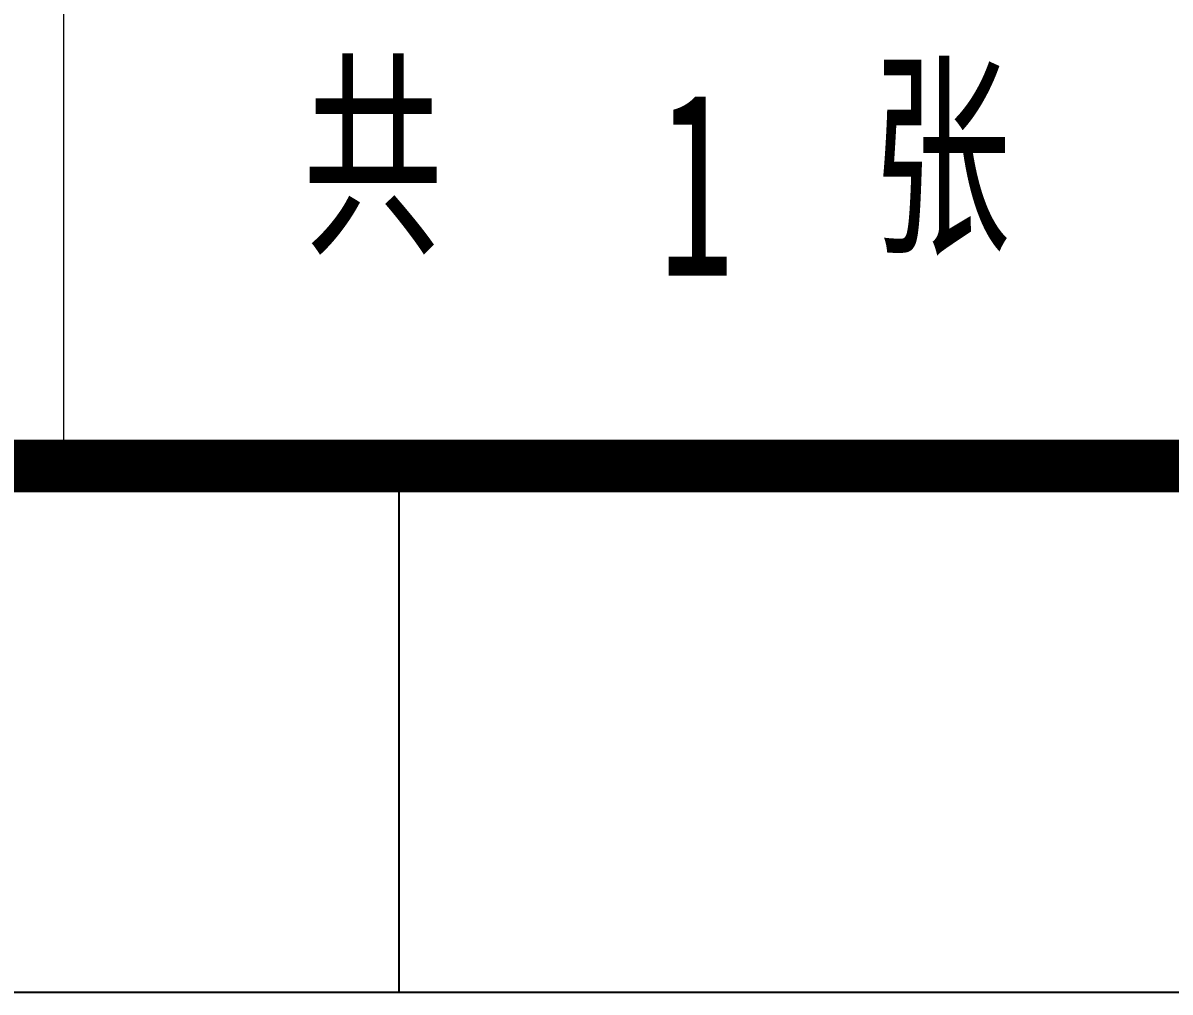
# Model space of a CAD drawing. Header units: millimetres. Extents: x 166235 to 642180, y -176646 to -48310.
# Drawn here: x 269557 to 271739, y -132410 to -130567 of the extents above; entities that cross this region are included whole.
import ezdxf
from ezdxf.enums import TextEntityAlignment as Align

# ---------------------------------------------------------------- set-up
doc = ezdxf.new("R2010")
doc.units = ezdxf.units.MM
doc.header["$LTSCALE"] = 1000
doc.linetypes.add('CENTER', pattern=[50.8, 31.75, -6.35, 6.35, -6.35])
doc.linetypes.add('CONTINOUS', pattern=[0])
doc.layers.add('C', color=1, linetype='CENTER', lineweight=25)
doc.layers.add('R', color=1, linetype='Continuous')
doc.styles.add('HZ', font='txt.shx', dxfattribs={"width": 0.8, "bigfont": 'hhztxt.shx'})
doc.styles.add('图签', font='', dxfattribs={"width": 0.8, "height": 3})
doc.styles.get('图签').set_extended_font_data('SimSun')

# ---------------------------------------------------------------- blocks, each defined once
blk = doc.blocks.new('A0横向')
at = {"layer": 'C', "color": 0, "linetype": 'CONTINOUS'}
blk.add_line((427298775.901, 4237220848.93), (427298775.901, 4237220858.93), dxfattribs=at)
blk.add_lwpolyline([(427297735.526, 4237220848.93), (427298924.526, 4237220848.93), (427298924.526, 4237221689.93), (427297735.526, 4237221689.93)], close=True, dxfattribs=at)
at = {"layer": 'C', "color": 0, "linetype": 'CONTINOUS', "const_width": 1}
blk.add_lwpolyline([(427297760.526, 4237220858.93), (427298914.526, 4237220858.93), (427298914.526, 4237221679.93), (427297760.526, 4237221679.93)], close=True, dxfattribs=at)
blk = doc.blocks.new('tq')
at = {"color": 7, "lineweight": 0}
blk.add_line((-14500, 0), (-14500, 5400), dxfattribs=at)
at = {"style": 'HZ', "width": 0.8}
blk.add_text('共   张', height=350, dxfattribs=at).set_placement((-13372.2, 576.9), align=Align.MIDDLE_CENTER)

msp = doc.modelspace()

# ---------------------------------------------------------------- block references
at = {"xscale": 100, "yscale": 100, "zscale": 100}
msp.add_blockref('A0横向', (-42729607317.7, -423722217302.7), dxfattribs=at)
at = {"color": 4}
msp.add_blockref('tq', (284134.9, -131409.7), dxfattribs=at)

# ---------------------------------------------------------------- texts
at = {"layer": 'R', "style": '图签', "width": 0.6}
msp.add_text('1', height=350, dxfattribs=at).set_placement((270766.3, -131047.6))

doc.saveas('drawing.dxf')
